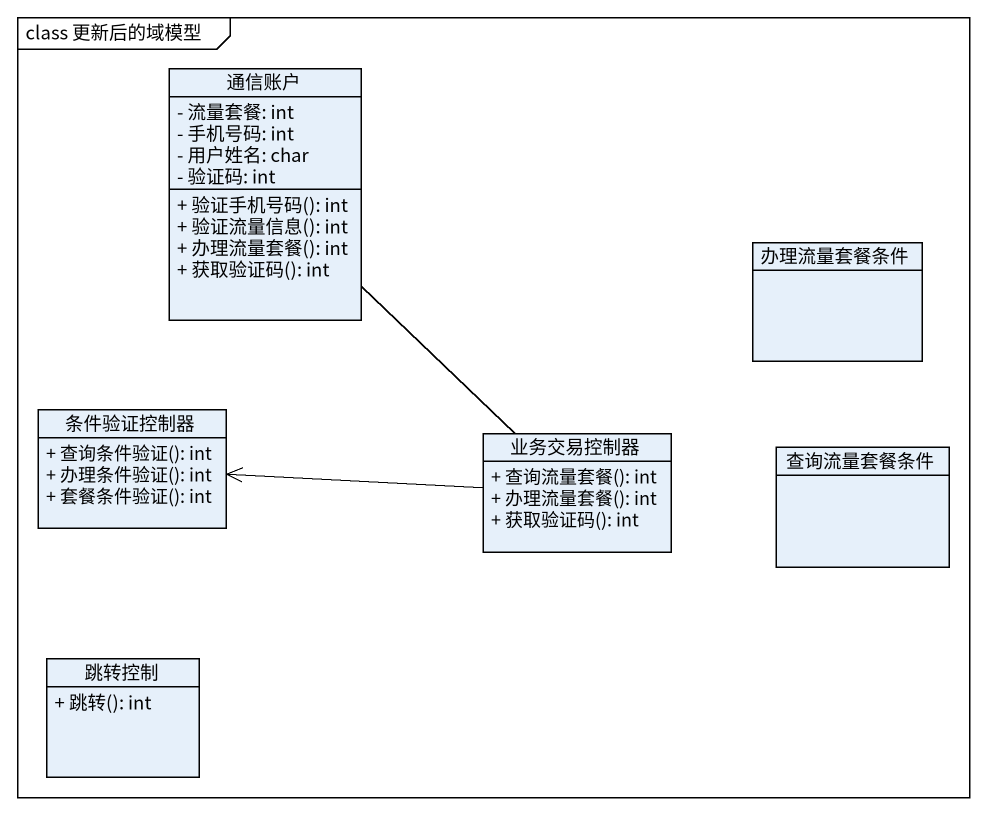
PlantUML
@startuml
mainframe class 更新后的域模型
hide circle
hide empty members
skinparam classAttributeIconSize 0
class 通信账户 {
  - 流量套餐: int
  - 手机号码: int
  - 用户姓名: char
  - 验证码: int
  + 验证手机号码(): int
  + 验证流量信息(): int
  + 办理流量套餐(): int
  + 获取验证码(): int
}
class 办理流量套餐条件
class 条件验证控制器 {
  + 查询条件验证(): int
  + 办理条件验证(): int
  + 套餐条件验证(): int
}
class 业务交易控制器 {
  + 查询流量套餐(): int
  + 办理流量套餐(): int
  + 获取验证码(): int
}
class 查询流量套餐条件
class 跳转控制 {
  + 跳转(): int
}
通信账户 -- 业务交易控制器
业务交易控制器 -left-> 条件验证控制器
@enduml
